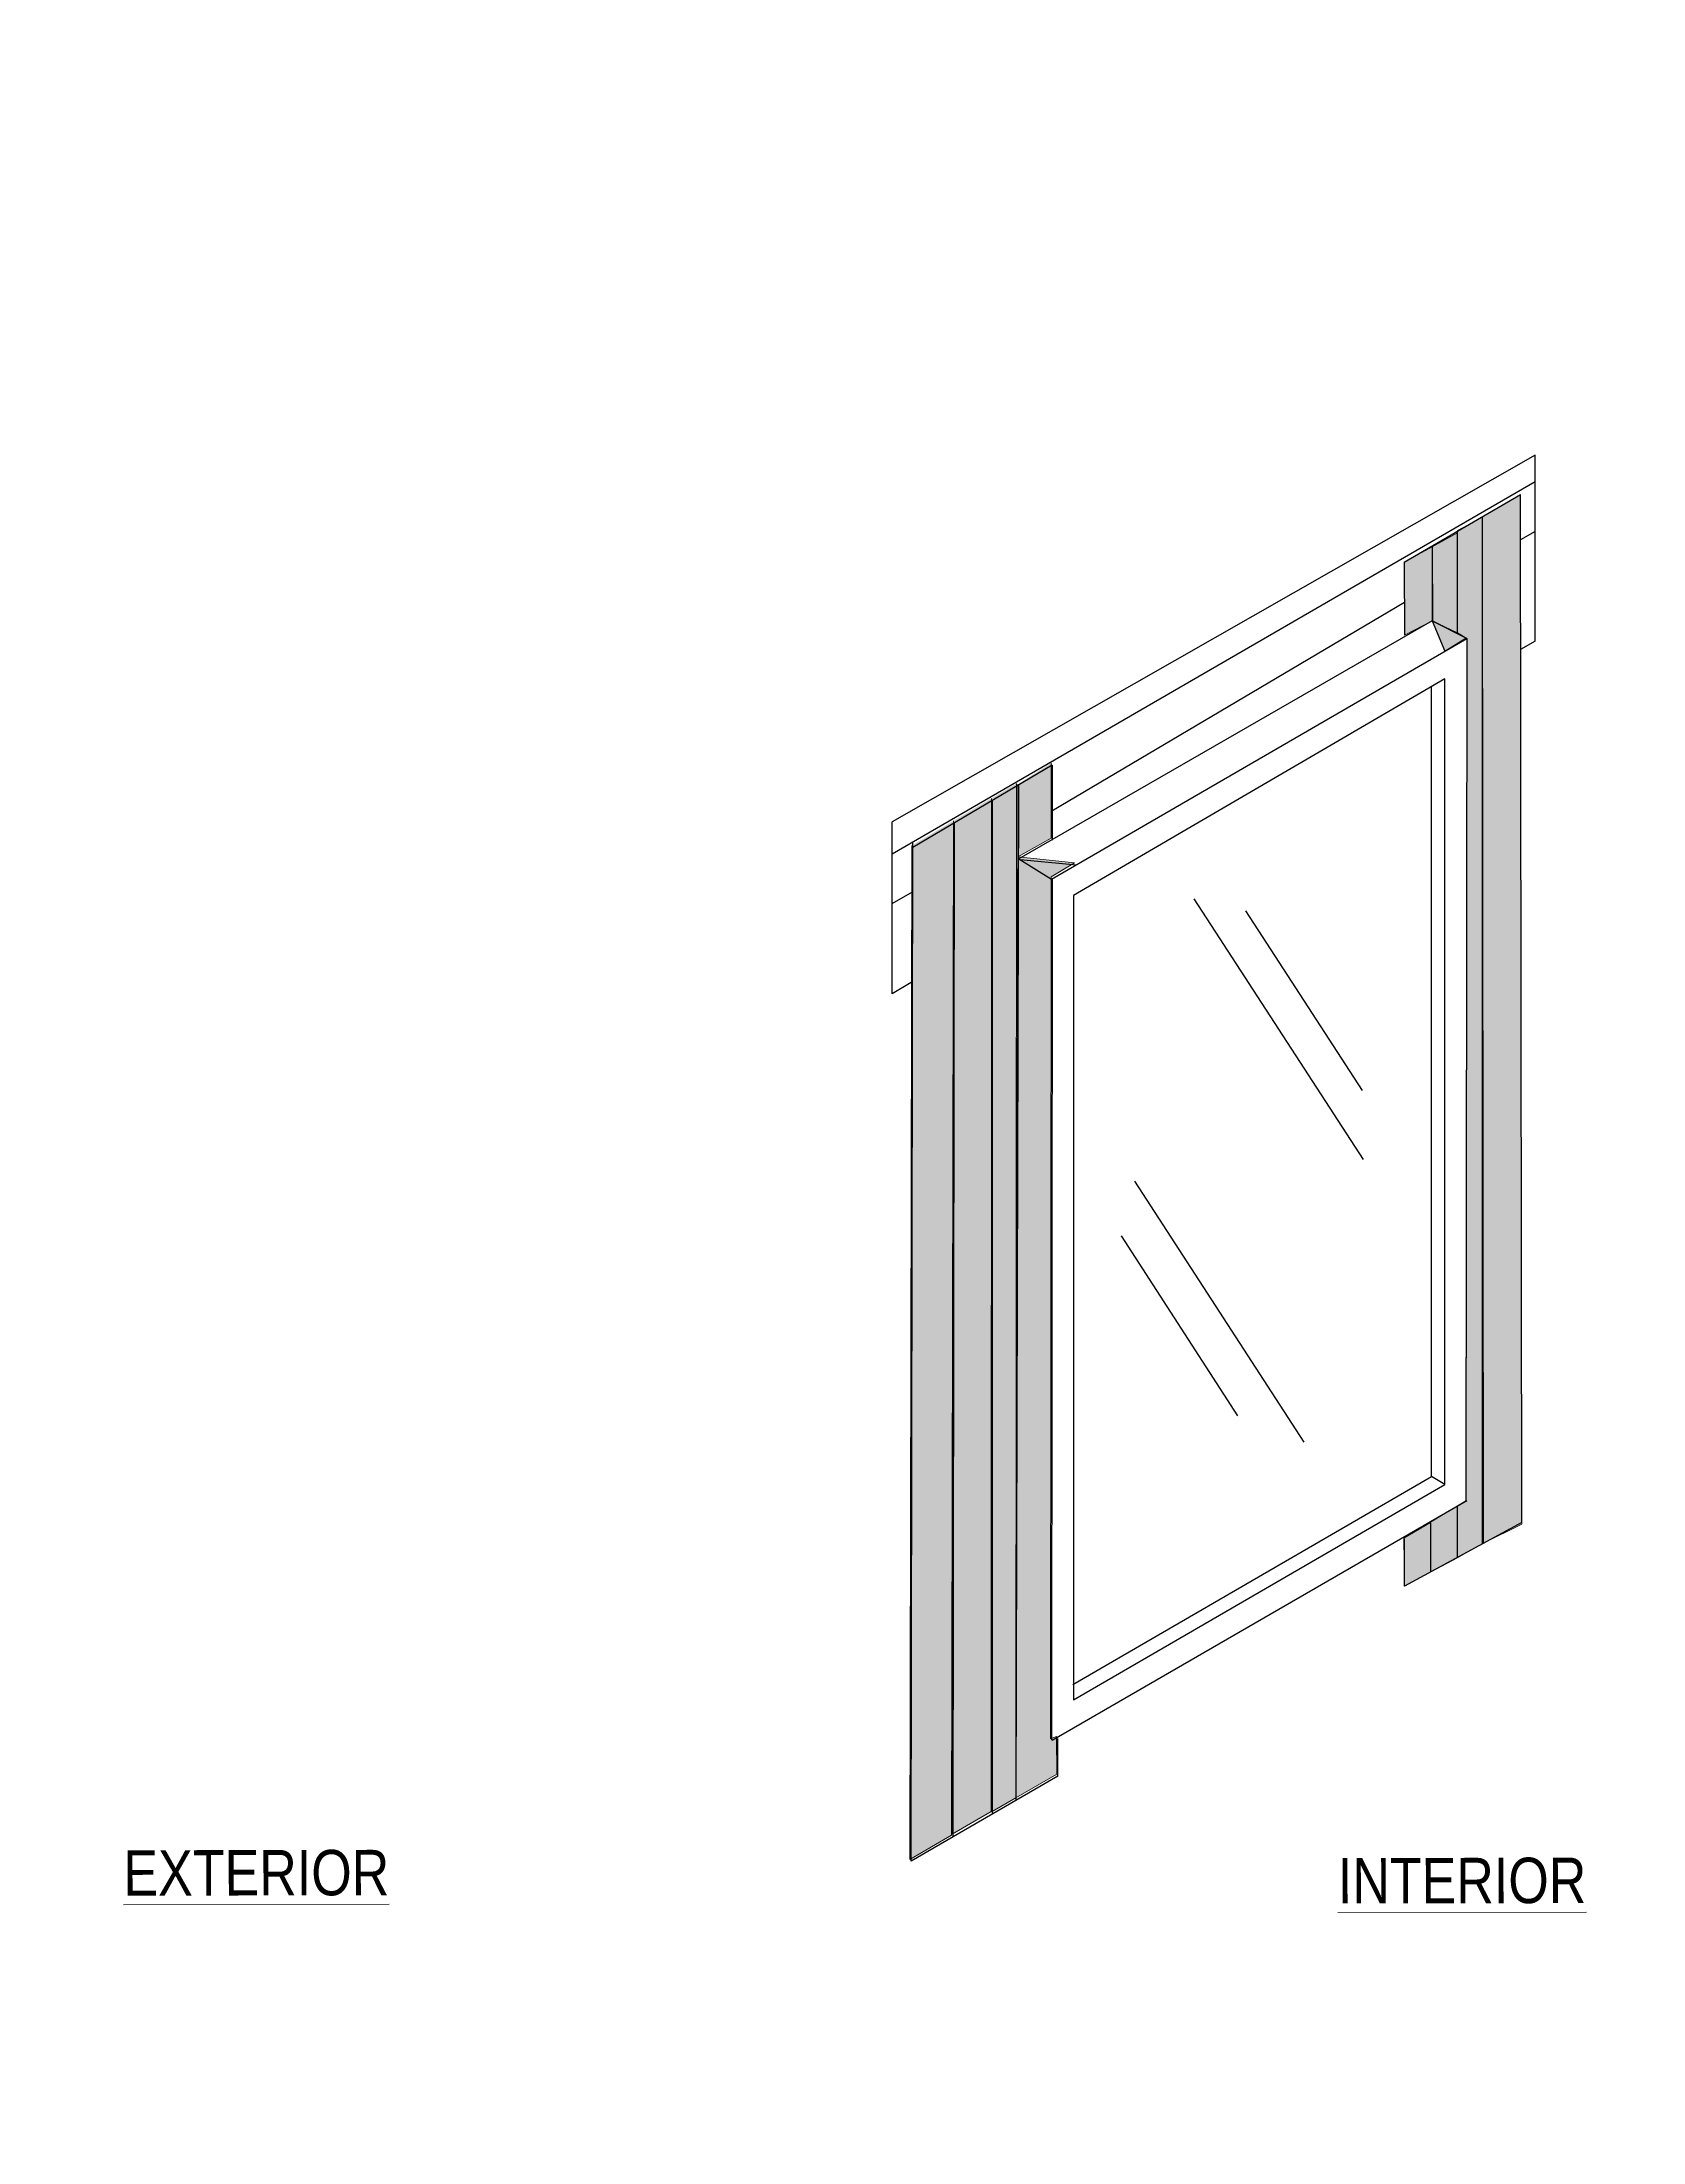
# Model space of a CAD drawing. Extents: x -1140 to 5605, y -816 to 2382.
# Drawn here: x 4458 to 4934, y -129 to 496 of the extents above; entities that cross this region are included whole.
import ezdxf

# ---------------------------------------------------------------- set-up
doc = ezdxf.new("R2010")
doc.units = 0
doc.header["$MEASUREMENT"] = 0
for name, color, linetype, lineweight in [('.ATI-HATCH', 7, 'Continuous', 0), ('.ATI-TEXT', 7, 'Continuous', 0), ('G-ANNO-TTLB', 7, 'Continuous', 0), ('TYVEK', 7, 'Continuous', 0)]:
    doc.layers.add(name, color=color, linetype=linetype, lineweight=lineweight)

# ---------------------------------------------------------------- blocks, each defined once
blk = doc.blocks.new('Block_395')
at = {"layer": 'TYVEK', "color": 3, "lineweight": 25, "true_color": 0x00ff00}
for points in [[(4870.9, 323.46)], [(4747.65, 252.16)]]:
    blk.add_lwpolyline(points, dxfattribs=at)
blk = doc.blocks.new('Block_396')
at = {"layer": 'TYVEK', "color": 3, "lineweight": 25, "true_color": 0x00ff00}
for points in [[(4747.65, 252.16)], [(4757.67, 246.65)]]:
    blk.add_lwpolyline(points, dxfattribs=at)
blk = doc.blocks.new('Block_397')
at = {"layer": 'TYVEK', "color": 3, "lineweight": 25, "true_color": 0x00ff00}
for points in [[(4757.84, 237.47)], [(4757.67, -9.13)]]:
    blk.add_lwpolyline(points, dxfattribs=at)
blk = doc.blocks.new('Block_398')
at = {"layer": 'TYVEK', "color": 3, "lineweight": 25, "true_color": 0x00ff00}
for p, q in [((4870.58, 69.29), (4870.58, 304.04)), ((4763.96, 7.46), (4870.58, 69.29))]:
    blk.add_line(p, q, dxfattribs=at)
blk = doc.blocks.new('Block_399')
at = {"layer": 'TYVEK', "color": 3, "lineweight": 25, "true_color": 0x00ff00}
for points in [[(4862.57, 318.25)], [(4747.98, 251.94)]]:
    blk.add_lwpolyline(points, dxfattribs=at)
blk = doc.blocks.new('Block_400')
at = {"layer": 'TYVEK', "color": 1, "lineweight": 25, "true_color": 0xff0000}
for points in [[(4747.98, 251.94)], [(4757.84, 237.47)]]:
    blk.add_lwpolyline(points, dxfattribs=at)
blk = doc.blocks.new('Block_401')
at = {"layer": 'TYVEK', "color": 1, "lineweight": 25, "true_color": 0xff0000}
for points in [[(4881.11, 318.36), (4870.8, 323.59), (4747.98, 252.9)], [(4757.67, 246.83)]]:
    blk.add_lwpolyline(points, dxfattribs=at)
blk = doc.blocks.new('Block_402')
at = {"layer": 'TYVEK', "color": 1, "lineweight": 25, "true_color": 0xff0000}
for points in [[(4757.67, 269.64)], [(4757.66, 267.98)], [(4758.79, -26.99)]]:
    blk.add_lwpolyline(points, dxfattribs=at)
blk = doc.blocks.new('Block_403')
at = {"layer": 'TYVEK', "color": 1, "lineweight": 25, "true_color": 0xff0000}
blk.add_line((4885.83, 49.39), (4885.83, 354.49), dxfattribs=at)
for points in [[(4885.83, 354.49)], [(4885.83, 38.38)]]:
    blk.add_lwpolyline(points, dxfattribs=at)
blk = doc.blocks.new('Block_404')
at = {"layer": 'TYVEK', "color": 1, "lineweight": 25, "true_color": 0xff0000}
blk.add_line((4897.49, 55.56), (4897.05, 361.17), dxfattribs=at)
blk.add_lwpolyline([(4897.05, 361.17)], dxfattribs=at)
blk = doc.blocks.new('Block_405')
at = {"layer": 'TYVEK', "color": 1, "lineweight": 25, "true_color": 0xff0000}
for points in [[(4912.06, 344.45)], [(4912.06, 42.11)]]:
    blk.add_lwpolyline(points, dxfattribs=at)

msp = doc.modelspace()

# ---------------------------------------------------------------- hatches: boundary and pattern name
at = {"layer": '.ATI-HATCH', "true_color": 0x808080, "transparency": 33554687}
h = msp.add_hatch(color=8, dxfattribs=at)
edge = h.paths.add_edge_path()
edge.add_spline(control_points=[(4878.34, 349.82), (4878.34, 349.82), (4878.34, 342.48), (4878.34, 342.48)], knot_values=[0, 0, 0, 0, 1, 1, 1, 1], degree=3, periodic=0)
edge.add_line((4878.34, 342.48), (4878.34, 349.82))
edge = h.paths.add_edge_path()
edge.add_spline(control_points=[(4885.83, 354.49), (4885.83, 354.49), (4878.34, 350.45), (4878.34, 350.45), (4878.34, 350.45), (4878.34, 320.09), (4878.34, 320.09), (4878.34, 320.09), (4881.11, 318.36), (4881.11, 318.36), (4881.11, 318.36), (4880.88, 62.03), (4880.88, 62.03), (4880.88, 62.03), (4878.34, 60.56), (4878.34, 60.56), (4878.34, 60.56), (4878.34, 45.11), (4878.34, 45.11), (4878.34, 45.11), (4885.83, 49.39), (4885.83, 49.39)], knot_values=[0, 0, 0, 0, 1, 1, 1, 2, 2, 2, 3, 3, 3, 4, 4, 4, 5, 5, 5, 6, 6, 6, 7, 7, 7, 7], degree=3, periodic=0)
edge.add_line((4885.83, 49.39), (4885.83, 354.49))
edge = h.paths.add_edge_path()
edge.add_spline(control_points=[(4885.83, 354.49), (4885.83, 354.49), (4886.08, 49.48), (4886.08, 49.48), (4886.08, 49.48), (4897.52, 55.11), (4897.52, 55.11), (4897.52, 55.11), (4897.05, 361.17), (4897.05, 361.17)], knot_values=[0, 0, 0, 0, 1, 1, 1, 2, 2, 2, 3, 3, 3, 3], degree=3, periodic=0)
edge.add_line((4897.05, 361.17), (4885.83, 354.49))
at = {"layer": '.ATI-HATCH', "true_color": 0x808080, "transparency": 33554559}
for points in [[(4870.8, 345.63), (4870.8, 323.59), (4878.34, 320.09), (4878.36, 349.82)], [(4862.52, 341.11), (4862.62, 319.35), (4870.8, 323.59), (4870.8, 345.63)], [(4871.06, 323.46), (4874.59, 314.58), (4880.88, 318.48)], [(4870.36, 55.73), (4870.35, 40.85), (4878.34, 45.11), (4878.34, 60.56)], [(4862.45, 50.97), (4862.57, 36.64), (4870.35, 40.85), (4870.36, 55.56)]]:
    msp.add_hatch(color=8, dxfattribs=at).paths.add_polyline_path(points)
at = {"layer": '.ATI-HATCH', "true_color": 0x808080, "transparency": 33554687}
h = msp.add_hatch(color=8, dxfattribs=at)
edge = h.paths.add_edge_path()
edge.add_spline(control_points=[(4716.11, 256.82), (4716.11, 256.82), (4715.5, -44.58), (4715.5, -44.58), (4715.5, -44.58), (4727.96, -37.37), (4727.96, -37.37), (4727.96, -37.37), (4728.57, 264.2), (4728.57, 264.2)], knot_values=[0, 0, 0, 0, 1, 1, 1, 2, 2, 2, 3, 3, 3, 3], degree=3, periodic=0)
edge.add_line((4728.57, 264.2), (4716.11, 256.82))
edge = h.paths.add_edge_path()
edge.add_spline(control_points=[(4728.57, 264.2), (4728.57, 264.2), (4728.08, -37.07), (4728.08, -37.07), (4728.08, -37.07), (4739.74, -30.33), (4739.74, -30.33), (4739.74, -30.33), (4739.79, 270.85), (4739.79, 270.85)], knot_values=[0, 0, 0, 0, 1, 1, 1, 2, 2, 2, 3, 3, 3, 3], degree=3, periodic=0)
edge.add_line((4739.79, 270.85), (4728.57, 264.2))
edge = h.paths.add_edge_path()
edge.add_spline(control_points=[(4739.79, 270.85), (4739.79, 270.85), (4740.02, -30.34), (4740.02, -30.34), (4740.02, -30.34), (4747.07, -26.26), (4747.07, -26.26), (4747.07, -26.26), (4747.23, 275.26), (4747.23, 275.26)], knot_values=[0, 0, 0, 0, 1, 1, 1, 2, 2, 2, 3, 3, 3, 3], degree=3, periodic=0)
edge.add_line((4747.23, 275.26), (4739.79, 270.85))
edge = h.paths.add_edge_path()
edge.add_spline(control_points=[(4747.69, 275.06), (4747.69, 275.06), (4747.07, -26.26), (4747.07, -26.26), (4747.07, -26.26), (4759.22, -19.22), (4759.22, -19.22), (4759.22, -19.22), (4759.15, -7.99), (4759.15, -7.99), (4759.15, -7.99), (4757.37, -8.74), (4757.37, -8.74), (4757.37, -8.74), (4757.53, 247.52), (4757.53, 247.52), (4757.53, 247.52), (4764.49, 251.71), (4764.49, 251.71), (4764.49, 251.71), (4747.68, 253.5), (4747.68, 253.5), (4747.68, 253.5), (4757.54, 259.07), (4757.54, 259.07), (4757.54, 259.07), (4757.54, 281.34), (4757.54, 281.34)], knot_values=[0, 0, 0, 0, 1, 1, 1, 2, 2, 2, 3, 3, 3, 4, 4, 4, 5, 5, 5, 6, 6, 6, 7, 7, 7, 8, 8, 8, 9, 9, 9, 9], degree=3, periodic=0)
edge.add_line((4757.54, 281.34), (4747.69, 275.06))
at = {"layer": 'G-ANNO-TTLB', "true_color": 0xff00ff, "transparency": 33554687}
h = msp.add_hatch(color=6, dxfattribs=at)
edge = h.paths.add_edge_path()
edge.add_spline(control_points=[(5285.56, -733.23), (5285.56, -733.23), (2356.04, -733.23), (2356.04, -733.23), (2356.04, -733.23), (2356.04, 1723.77), (2356.04, 1723.77), (2356.04, 1723.77), (5285.56, 1723.77), (5285.56, 1723.77), (5285.56, 1723.77), (5285.56, -733.23), (5285.56, -733.23)], knot_values=[0, 0, 0, 0, 1, 1, 1, 2, 2, 2, 3, 3, 3, 4, 4, 4, 4], degree=3, periodic=0)
edge = h.paths.add_edge_path()
edge.add_spline(control_points=[(2365.04, 1714.77), (2365.04, 1714.77), (2365.04, -724.23), (2365.04, -724.23), (2365.04, -724.23), (5276.56, -724.23), (5276.56, -724.23), (5276.56, -724.23), (5276.56, 1714.77), (5276.56, 1714.77), (5276.56, 1714.77), (2365.04, 1714.77), (2365.04, 1714.77)], knot_values=[0, 0, 0, 0, 1, 1, 1, 2, 2, 2, 3, 3, 3, 4, 4, 4, 4], degree=3, periodic=0)
edge.add_line((2365.04, 1714.77), (2365.04, 1714.77))

# ---------------------------------------------------------------- linework, layer by layer
at = {"layer": '.ATI-HATCH'}
for points in [[(4870.8, 345.63), (4870.8, 323.59), (4878.34, 320.09), (4878.36, 349.82)], [(4862.52, 341.11), (4862.62, 319.35), (4870.8, 323.59), (4870.8, 345.63)], [(4871.06, 323.46), (4874.59, 314.58), (4880.88, 318.48)], [(4870.36, 55.73), (4870.35, 40.85), (4878.34, 45.11), (4878.34, 60.56)], [(4862.45, 50.97), (4862.57, 36.64), (4870.35, 40.85), (4870.36, 55.56)]]:
    msp.add_lwpolyline(points, close=True, dxfattribs=at)
at = {"layer": '.ATI-HATCH', "color": 1, "lineweight": 25, "true_color": 0xff0000}
for points in [[(4862.57, 338.18)], [(4862.57, 37.28)]]:
    msp.add_lwpolyline(points, dxfattribs=at)
at = {"layer": '.ATI-HATCH'}
for points, knots in [([(4885.83, 354.49), (4885.83, 354.49), (4886.08, 49.48), (4886.08, 49.48), (4886.08, 49.48), (4897.52, 55.11), (4897.52, 55.11), (4897.52, 55.11), (4897.05, 361.17), (4897.05, 361.17)], [0, 0, 0, 0, 1, 1, 1, 2, 2, 2, 3, 3, 3, 3]), ([(4885.83, 354.49), (4885.83, 354.49), (4878.34, 350.45), (4878.34, 350.45), (4878.34, 350.45), (4878.34, 320.09), (4878.34, 320.09), (4878.34, 320.09), (4881.11, 318.36), (4881.11, 318.36), (4881.11, 318.36), (4880.88, 62.03), (4880.88, 62.03), (4880.88, 62.03), (4878.34, 60.56), (4878.34, 60.56), (4878.34, 60.56), (4878.34, 45.11), (4878.34, 45.11), (4878.34, 45.11), (4885.83, 49.39), (4885.83, 49.39)], [0, 0, 0, 0, 1, 1, 1, 2, 2, 2, 3, 3, 3, 4, 4, 4, 5, 5, 5, 6, 6, 6, 7, 7, 7, 7]), ([(4747.69, 275.06), (4747.69, 275.06), (4747.07, -26.26), (4747.07, -26.26), (4747.07, -26.26), (4759.22, -19.22), (4759.22, -19.22), (4759.22, -19.22), (4759.15, -7.99), (4759.15, -7.99), (4759.15, -7.99), (4757.37, -8.74), (4757.37, -8.74), (4757.37, -8.74), (4757.53, 247.52), (4757.53, 247.52), (4757.53, 247.52), (4764.49, 251.71), (4764.49, 251.71), (4764.49, 251.71), (4747.68, 253.5), (4747.68, 253.5), (4747.68, 253.5), (4757.54, 259.07), (4757.54, 259.07), (4757.54, 259.07), (4757.54, 281.34), (4757.54, 281.34)], [0, 0, 0, 0, 1, 1, 1, 2, 2, 2, 3, 3, 3, 4, 4, 4, 5, 5, 5, 6, 6, 6, 7, 7, 7, 8, 8, 8, 9, 9, 9, 9]), ([(4739.79, 270.85), (4739.79, 270.85), (4740.02, -30.34), (4740.02, -30.34), (4740.02, -30.34), (4747.07, -26.26), (4747.07, -26.26), (4747.07, -26.26), (4747.23, 275.26), (4747.23, 275.26)], [0, 0, 0, 0, 1, 1, 1, 2, 2, 2, 3, 3, 3, 3]), ([(4728.57, 264.2), (4728.57, 264.2), (4728.08, -37.07), (4728.08, -37.07), (4728.08, -37.07), (4739.74, -30.33), (4739.74, -30.33), (4739.74, -30.33), (4739.79, 270.85), (4739.79, 270.85)], [0, 0, 0, 0, 1, 1, 1, 2, 2, 2, 3, 3, 3, 3]), ([(4716.11, 256.82), (4716.11, 256.82), (4715.5, -44.58), (4715.5, -44.58), (4715.5, -44.58), (4727.96, -37.37), (4727.96, -37.37), (4727.96, -37.37), (4728.57, 264.2), (4728.57, 264.2)], [0, 0, 0, 0, 1, 1, 1, 2, 2, 2, 3, 3, 3, 3])]:
    msp.add_open_spline(points, degree=3, knots=knots, dxfattribs=at)
msp.add_open_spline([(4878.34, 349.82), (4878.34, 349.82), (4878.34, 342.48), (4878.34, 342.48)], degree=3, dxfattribs=at)
at = {"layer": 'G-ANNO-TTLB'}
for points in [[(5285.56, -733.23), (5285.56, -733.23), (2356.04, -733.23), (2356.04, -733.23), (2356.04, -733.23), (2356.04, 1723.77), (2356.04, 1723.77), (2356.04, 1723.77), (5285.56, 1723.77), (5285.56, 1723.77), (5285.56, 1723.77), (5285.56, -733.23), (5285.56, -733.23)], [(2365.04, 1714.77), (2365.04, 1714.77), (2365.04, -724.23), (2365.04, -724.23), (2365.04, -724.23), (5276.56, -724.23), (5276.56, -724.23), (5276.56, -724.23), (5276.56, 1714.77), (5276.56, 1714.77), (5276.56, 1714.77), (2365.04, 1714.77), (2365.04, 1714.77)]]:
    msp.add_open_spline(points, degree=3, knots=[0, 0, 0, 0, 1, 1, 1, 2, 2, 2, 3, 3, 3, 4, 4, 4, 4], dxfattribs=at)
at = {"layer": 'TYVEK', "color": 1, "lineweight": 25, "true_color": 0xff0000}
for p, q in [((4901.42, 372.88), (4710.27, 263.85)), ((4901.42, 317.55), (4901.42, 372.88)), ((4901.42, 364.92), (4710.27, 254.3)), ((4862.52, 341.11), (4897.05, 361.17)), ((4878.34, 320.09), (4878.34, 350.2)), ((4901.42, 350.2), (4897.05, 347.67)), ((4870.8, 345.96), (4870.9, 323.46)), ((4862.52, 341.11), (4862.62, 319.35)), ((4862.57, 329.12), (4757.75, 267.05)), ((4870.8, 323.59), (4874.59, 314.58)), ((4757.67, 246.83), (4881.11, 318.36)), ((4881.11, 318.36), (4880.88, 61.73)), ((4901.42, 317.55), (4897.08, 315.14)), ((4757.84, 280.73), (4716.41, 256.21)), ((4747.14, -26.99), (4747.99, 274.9)), ((4757.84, 280.73), (4757.84, 258.47)), ((4740.09, -31.07), (4740.09, 270.25)), ((4710.27, 212.79), (4710.27, 263.85)), ((4728.43, -37.83), (4728.87, 263.6)), ((4715.97, -45.03), (4716.41, 257.94)), ((4747.98, 252.9), (4757.67, 246.83)), ((4748.37, 252.66), (4765.05, 251.1)), ((4757.84, 246.83), (4757.67, -9.13)), ((4710.27, 239.57), (4716.37, 243.1)), ((4715.97, 216.08), (4710.27, 212.79)), ((4878.34, 45.11), (4878.34, 60.56)), ((4897.49, 55.56), (4862.57, 36.64)), ((4862.57, 36.64), (4862.57, 50.7)), ((4870.36, 55.36), (4870.35, 40.85)), ((4759.52, -19.83), (4759.52, -8.6)), ((4759.52, -19.83), (4715.97, -45.03))]:
    msp.add_line(p, q, dxfattribs=at)
at = {"layer": 'TYVEK', "color": 251, "lineweight": 25, "true_color": 0x5b5b5b}
for p, q in [((4800, 241.02), (4850.36, 163.49)), ((4815.36, 237.47), (4849.99, 183.99)), ((4782.34, 157.05), (4832.7, 79.52)), ((4778.34, 140.77), (4812.97, 87.28))]:
    msp.add_line(p, q, dxfattribs=at)
at = {"layer": 'TYVEK', "color": 3, "lineweight": 25, "true_color": 0x00ff00}
for p, q in [((4874.59, 66.9), (4870.58, 69.29)), ((4757.87, -9.13), (4881.11, 62.17))]:
    msp.add_line(p, q, dxfattribs=at)
at = {"layer": 'TYVEK', "color": 4, "lineweight": 25, "true_color": 0x00ffff}
msp.add_lwpolyline([(4464.45, 410.8)], dxfattribs=at)
at = {"layer": 'TYVEK', "color": 3, "lineweight": 25, "true_color": 0x00ff00}
for points in [[(4874.59, 66.9), (4874.59, 306.38), (4764.16, 241.99), (4764.16, 2.93), (4874.59, 66.9)], [(4739.28, 246.56)]]:
    msp.add_lwpolyline(points, dxfattribs=at)
at = {"layer": 'TYVEK', "color": 1, "lineweight": 25, "true_color": 0xff0000}
for points in [[(4757.84, 280.73)], [(4747.98, 251.94)], [(4757.67, 246.65)], [(4718.23, -43.72)]]:
    msp.add_lwpolyline(points, dxfattribs=at)

# ---------------------------------------------------------------- block references
at = {"layer": 'TYVEK'}
for name in ['Block_404', 'Block_403', 'Block_405', 'Block_395', 'Block_401', 'Block_399', 'Block_398', 'Block_402', 'Block_396', 'Block_400', 'Block_397']:
    msp.add_blockref(name, (0, 0), dxfattribs=at)

# ---------------------------------------------------------------- texts
at = {"layer": '.ATI-TEXT', "char_height": 0.2, "attachment_point": 7, "rotation": 0.1123}
for s, insert in [('\\L\\C18;\\c0;\\FArial Narrow|b0|i0|c1;\\H13.500029;\\W1.000002;EXTERIOR\\l', (4481.75, -55.54)), ('\\L\\C18;\\c0;\\FArial Narrow|b0|i0|c1;\\H13.500029;\\W1.000002;INTERIOR\\l', (4842.79, -57.85))]:
    msp.add_mtext(s, dxfattribs=dict(at, insert=insert))

doc.saveas('drawing.dxf')
